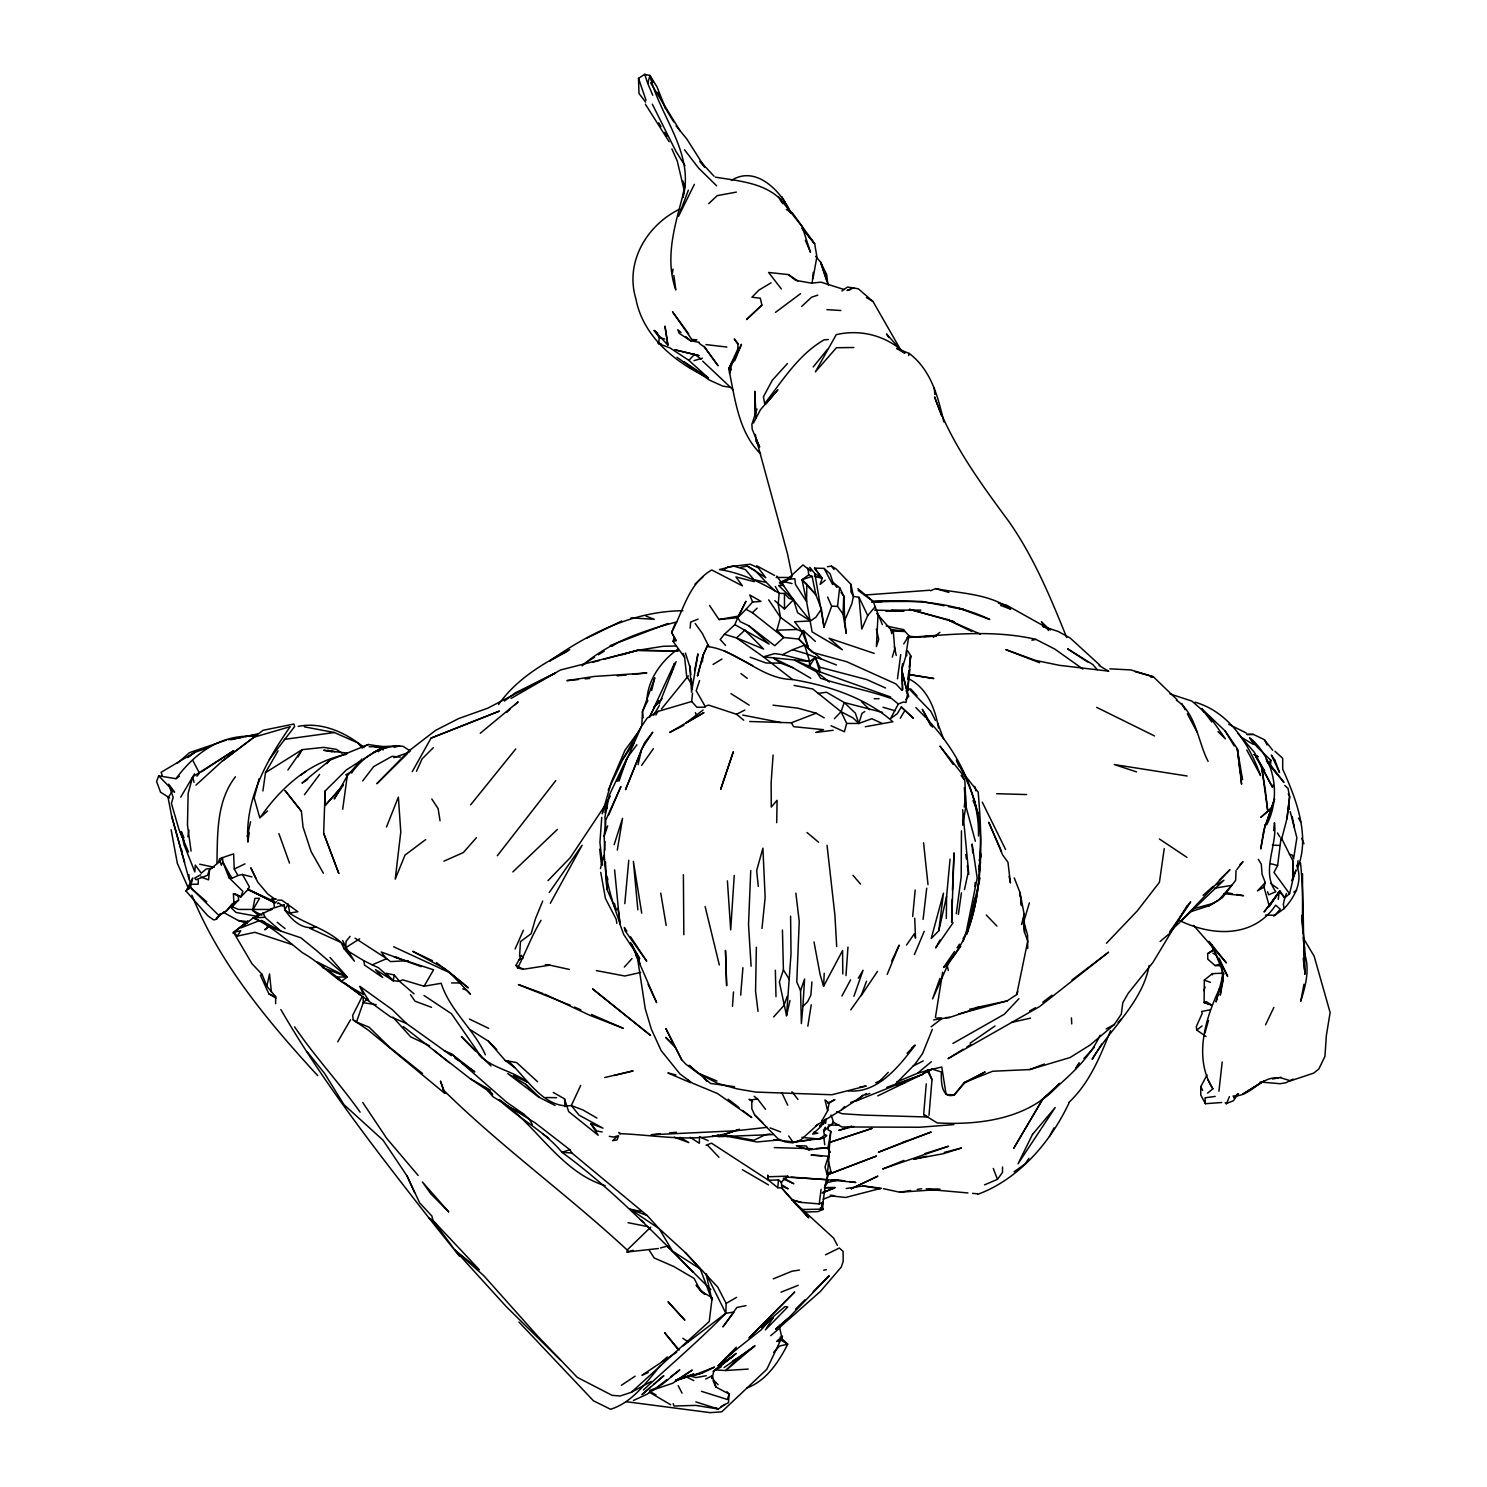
<?xml version="1.0" encoding="UTF-8"?>
<svg xmlns="http://www.w3.org/2000/svg" width="1487" height="1487" viewBox="0 0 1487 1487"><rect width="100%" height="100%" fill="white"/><g stroke="black" fill="none" stroke-linecap="round" stroke-linejoin="round"><path stroke-width="1.5" d="M342.977 785.712L325.114 805.508L325.114 791.01L346.322 769.931L359.78 761.381M827.423 566.751L831.419 566.082L836.103 568.908L850.954 584.354L850.954 591.826L853.426 596.399L851.809 603.852L844.746 620.414L846.233 633.499L843.055 614.112L843.742 595.934L839.616 587.7L832.887 582.365L830.192 573.926L824.077 568.406L814.541 568.127L822.218 578.294L820.099 584.41L825.285 580.209M1301.813 915.304L1304.471 947.052L1304.898 974.301C1302.631 937.238 1304.341 899.728 1300.512 862.962M1207.054 1074.897L1200.771 1086.681L1200.752 1094.952L1205.381 1103.707L1221.645 1102.499M275.634 1003.669L275.671 996.699L266.861 986.29L262.065 974.338L252.065 963.836L233.589 932.386L248.032 921.029L232.846 933.037M725.563 645.414L720.173 639.54L724.429 634.28L736.53 637.923L763.389 656.845L774.69 653.574L782.478 654.708L792.571 649.707L807.534 654.131L815.396 657.31L819.709 667.18L819.69 671.827L890.769 697.05M907.535 686.195L907.516 690.842L910.657 655.748L907.832 650.99M1302.5 916.587L1302.538 873.854M961.457 830.843L961.178 876.94L956.308 913.724M200.708 874.746L194.76 878.073L195.987 879.746L207.474 875.323L209.593 869.709L219.927 861.438L222.641 857.609L222.734 861.754L229.11 873.557L229.072 877.795L242.827 891.308L240.782 896.996L233.422 893.891L233.887 902.981L226.266 911.141L218.719 915.323L191.303 888.297L206.73 901.847M827.627 597.049L831.661 606.231L824.002 627.198L821.437 609.094L815.861 594.651L812.106 576.38L808.724 574.893L802.013 579.744L806.772 584.205L806.605 601.696L812.106 631.863L842.348 649.745L829.058 638.22L874.189 653.388M946.308 918.483L946.587 896.419L950.063 859.151M699.429 1138.912L699.373 1143.28L690.191 1137.313M705.693 1379.062L712.143 1375.698L712.106 1378.672L713.76 1371.126L736.102 1353.486L713.76 1371.126M756.363 947.256L755.563 991.29L758.035 1011.346M776.697 822.664L777.088 800.303L771.27 807.051L771.14 782.775L773.091 755.024M979.227 872.051L980.732 853.389M683.388 874.709L683.834 934.747M952.219 899.319L951.661 922.163L954.022 852.85L952.442 890.174M188.849 887.739L191.228 884.486L188.868 878.575L188.979 874.709M198.273 880.323L198.161 884.207L191.284 884.3L186.042 891.085L207.771 915.732L213.719 919.933L216.526 919.245L220.429 913.892L218.719 915.323M954.617 951.42L943.539 967.442C973.911 937.293 979.821 892.646 979.914 851.847C983.093 818.891 972.331 788.389 956.438 760.061L965.156 775.712L978.167 792.051C982.294 839.783 983.502 888.575 966.699 934.245L980.045 877.925M798.073 1206.682L781.716 1188.001L781.511 1182.221L778.519 1179.916L768.556 1180.269L767.738 1175.325L768.556 1180.269L777.757 1187.704L781.716 1188.001L808.705 1217.853L793.779 1201.645L833.538 1238.02L837.367 1245.325M1212.147 1005.063L1204.117 1002.535L1206.273 1001.569L1211.589 1005.175L1204.117 1002.535L1204.321 980.1L1212.425 973.632L1223.689 973.149M643.369 1390.01C670.916 1364.583 699.578 1340.233 725.842 1313.263L726.158 1303.411L717.775 1287.147L685.395 1252.593L659.15 1228.634L647.142 1215.492L571.844 1152.983L569.8 1149.655L535.246 1122.908L492.903 1096.662L487.717 1090.529L470.264 1078.707L403.312 1026.55M323.664 833.296L338.776 873.408L323.664 833.296L325.114 791.01M782.441 930.044L783.407 969.877L779.374 982.052L786.549 1015.695L791.01 953.762L790.601 916.122M927.851 1069.488L932.014 1079.618L929.003 1115.306M1236.032 870.508L1235.641 880.341L1222.444 897.59L1208.931 905.843L1189.86 911.94M750.749 870.49L748.519 924.524L751.102 966.234M671.882 148.942L677.291 161.079L683.871 189.053L682.998 197.492C694.838 152.919 659.429 116.06 649.931 75.502L644.67 74.35L638.499 78.328L638.982 93.458L645.655 102.175M842.794 973.966L842.59 950.509L823.594 986.271L824.226 973.297M607.495 877.72L606.9 889.17L615.915 909.802M812.162 282.846L813.296 272.381M828.222 1126.57L828.036 1129.804L830.805 1131.384L828.222 1160.25L830.936 1171.682L828.445 1174.377L824.857 1186.198L826.53 1183.987L829.486 1151.012L827.162 1147.852L816.382 1148.447M802.906 1006.42L804.579 978.966L800.564 990.658L801.381 1023.576L802.906 1006.42L807.645 1001.718L810.861 995.1L811.939 981.922M519.558 956.29L520.469 941.606L531.156 933.687L535.432 918.762L542.736 901.01M724.429 634.28L734.875 624.652L737.756 617.644L746.046 609.28L752.403 612.737L783.705 637.495L798.668 639.057L804.653 645.135L809.634 661.511L809.337 666.213L819.69 671.827L815.396 657.31L809.634 661.511L763.389 656.845L792.534 679.522C828.092 685.488 865.713 697.626 892.851 721.753L865.304 726.734M734.243 875.415L730.693 929.877L727.403 880.88M604.967 841.568C601.659 869.951 611.008 897.925 620.302 924.356L617.941 908.26M845.973 975.602L847.98 947.089M732.478 1006.309L733.481 991.941M601.752 817.422L599.912 842.571L602.551 865.174M679.838 209.035C646.733 225.057 624.689 262.27 635.916 298.943C642.979 336.378 675.228 362.679 708.258 377.884L688.871 360.356L669.968 347.902L658.722 343.701L659.224 337.363L654.187 330.504L657.719 333.088M765.508 1109.265L757.552 1098.93L751.734 1099.841L751.846 1108.744L754.615 1114.915L778.054 1138.819L785.173 1141.923L792.794 1142.89L800.768 1139.971L817.943 1124.395M740.675 995.1L742.924 967.684M825.843 1119.06L825.489 1123.373L825.452 1119.804L819.95 1126.012L821.159 1126.347L812.608 1134.098L817.869 1133.187L813.482 1132.276M690.154 628.127L690.656 622.105L698.091 619.131M1059.655 1083.521C1030.008 1118.819 980.286 1125.362 937.145 1122.908L923.65 1114.581L926.271 1083.819M1223.113 975.212L1222.556 981.606L1222.184 967.368M1289.564 893.78L1273.987 872.423L1277.63 865.471L1281.106 837.404L1292.872 860.88L1293.132 878.854L1289.564 893.78L1284.712 897.795L1283.337 904.486L1284.155 908.557L1273.708 916.122M624.8 903.594L628.778 860.248M912.683 916.512L915.174 890.044M962.777 822.776L963.632 813.779M964.282 807.032L965.379 795.768L965.602 807.887L962.702 825.136M974.877 886.456L975.249 882.572M1267.556 891.735L1268.615 894.821L1275.846 891.717C1260.679 871.401 1277.668 845.267 1274.471 822.646L1273.616 830.601M604.856 850.118L604.131 836.326L605.748 820.192L620.897 786.53L608.778 814.783M777.757 1187.704L778.519 1179.916M979.152 869.56L980.509 855.713M1270.4 765.638L1270.92 760.359L1257.37 747.273L1252.965 741.121M209.593 869.709L208.552 879.839L200.764 876.958M825.341 1185.158L822.088 1209.135L801.363 1209.544M909.468 667.589L910.657 655.748L909.356 666.511M761.976 928.483L765.154 897.497L762.905 848.166L756.66 870.527L758.277 886.401M886.215 625.971L903.427 629.596L908.817 635.674L905.676 656.752L901.717 669.949L906.382 688.816M907.367 693.295L909.877 669.336M342.698 809.244L347.252 775.898L361.936 759.039M216.935 863.129C217.641 833.631 216.284 801.512 235.429 776.753M702.366 661.882L703.109 655.228L707.793 644.875L708.946 646.715C739.243 651.306 761.325 679.15 792.534 679.522M843.055 614.112L837.534 606.343L839.616 587.7M1218.912 1091.235L1222.202 1062.015M876.382 629.15L878.705 639.206L876.419 646.566L878.036 614.484M923.092 919.412L926.717 888.167M745.991 1305.623L736.846 1307.501L722.942 1326.869L734.058 1312.036L725.842 1313.263L706.065 1273.708L711.883 1299.88L709.243 1321.515L631.306 1392.315L620.265 1395.977L612.179 1395.364L577.291 1377.371L537.718 1336.162L483.721 1275.623L455.041 1250.251L506.082 1306.422L560.636 1360.233M907.813 679.41L908.854 670.804M804.355 1212.054L817.962 1211.608L823.11 1209.433L820.285 1207.927L822.088 1209.135L822.962 1202.109L819.244 1203.894L800.248 1202.332L791.623 1199.953M1278.262 899.449L1279.266 891.326L1284.712 897.795L1286.459 893.501M938.799 930.769L943.483 893.111L931.215 938.539L938.799 930.769L946.587 896.419M1286.868 818.891L1289.638 796.772L1288.002 788.352L1284.712 785.452M942.646 972.201L935.397 1017.591M1297.5 865.118L1298.077 860.731M1223.206 973.149L1220.251 995.156L1223.225 979.914M897.46 678.834L900.732 654.577M974.914 898.129L972.052 911.438M979.171 866.456L980.695 855.155M902.014 667.812L902.59 663.555M262.902 790.972L265.485 772.664L278.069 750.842M958.39 914.449L961.438 892.851M1164.228 848.649L1159.432 882.274L1137.258 910.918L1106.458 943.241M249.165 833.185L247.846 842.107C245.095 798.798 266.359 760.898 290.169 726.678L253.98 737.18L221.972 761.363L195.987 785.099M187.864 836.846L188.923 830.099M672.328 273.589L673.016 269.128M807.831 1026.197L811.233 1004.822M270.82 908.91L284.184 904.784L284.723 909.784C302.251 923.297 324.668 927.479 341.192 942.535L344.055 948.725L363.925 960.751L364.464 965.007L382.698 977.535L375.449 969.598L393.256 980.714L394.204 974.914L386.1 973.26L393.256 980.714L399.52 981.327L402.642 979.84L424.092 986.234L441.174 983.297C449.966 1010.584 473.665 1028.911 485.394 1054.841M617.309 850.099L622.551 818.37L614.15 844.69M1297.463 868.482C1310.567 836.122 1296.274 799.337 1282.705 769.188L1282.686 758.296L1274.935 751.288M830.805 1131.384L828.036 1147.555L809.002 1149.86L796.326 1145.752L806.251 1145.957L809.002 1149.86M824.002 627.198L814.839 573.573L809.802 567.29L810.824 571.231L802.98 564.893L785.582 581.008M1222.816 975.658L1216.05 1001.941L1219.656 988.335C1205.251 1018.855 1193.373 1057.703 1212.853 1088.837L1207.556 1093.149M812.961 278.775L816.902 256.675L814.672 243.756L792.404 212.845L786.381 209.537M1303.969 984.282L1300.753 1001.253C1305.772 985.063 1310.586 967.517 1303.523 951.085M822.125 1120.603L827.646 1110.696L829.114 1103.187L834.858 1099.599L827.59 1103.15M819.244 1203.894L821.084 1189.34M694.596 670.544L697.961 653.871L691.567 692.124L689.856 666.882L685.433 653.09M1284.155 908.557C1294.805 897.107 1303.207 881.122 1296.664 865.453M975.584 1007.703L1007.071 1000.955L1016.718 994.543L1027.759 941.067L1024.524 932.293L1022.982 918.966M1149.154 965.453C1142.425 1002.461 1110.566 1028.13 1092.127 1059.339L1101.811 1043.948M250.541 821.772L247.344 836.549L248.849 832.162M266.861 986.29L269.537 973.873L271.377 991.848M964.468 889.616L968.241 872.2L967.312 865.564M786.549 1015.695L789.987 1000.547M638.053 764.634L641.622 749.039L652.756 732.18L644.373 743.017L625.525 789.671L641.38 750.154M191.73 882.311L192.752 877.999L186.042 891.085M651.659 690.507L654.8 677.719L642.477 711.492L641.845 725.321M1021.588 924.505L1024.153 914.17L1019.915 892.33L1014.264 877.925M600.451 868.65L603.852 855.415L604.465 859.765M259.147 778.705L254.147 797.924L259.835 817.98C280.746 787.608 309.538 761.697 346.62 754.318M705.266 707.199L696.883 707.236L691.697 701.492L692.514 693.258M683.778 191.99C675.451 223.775 664.261 257.288 675.804 289.909L673.853 275.374M698.574 673.407L697.515 675.786L703.072 655.209L707.793 644.875M1281.441 839.895L1287.11 818.092L1289.638 796.772L1288.262 793.649M697.515 675.786L703.109 655.228M652.737 95.242L647.756 83.439L649.931 75.502L657.05 86.934L665.525 108.402L673.76 121.99M201.34 771.883L233.756 750.675L192.678 776.865L188.143 793.296L187.474 825.006L191.079 851.066M794.077 685.414L812.72 688.964L841.084 711.715L846.698 723.425L844.393 731.734L831.084 725.768M1204.005 990.732L1205.083 986.848M709.541 605.469L719.002 619.54L737.756 617.644L745.898 601.417L737.756 617.644L740.284 621.696L748.89 625.785L774.764 645.73L783.705 637.495L776.902 630.209L780.489 617.365L778.221 604.298L779.169 593.313L775.303 586.491M1204.898 1033.13L1208.485 1020.472M1284.712 897.795L1279.935 890.973L1264.062 911.959L1269.136 905.676L1263.987 887.07L1265.27 882.59L1262.11 874.43L1261.292 864.133L1258.337 859.337M892.312 657.142L894.709 648.815L893.427 632.626L876.717 613.387M604.912 812.72L607.439 804.225M1023.651 922.07L1029.376 902.869M1266.831 824.579C1281.125 796.419 1274.898 760.08 1251.366 739.039M846.698 723.425L858.835 723.481L861.977 713.37L864.746 711.548M692.254 689.15L691.994 685.061L686.641 675.99L684.615 657.421L673.035 641.287L674.299 637.347L671.604 632.403L675.247 623.536M963.204 941.085L966.401 931.141L977.182 878.148L972.108 844.003L972.702 852.943M699.596 680.544L696.195 690.749L705.154 706.381L708.481 705.061L736.548 714.28L743.704 720.173M908.557 355.56L909.263 353.478L896.642 348.404L904.598 353.181M756.995 408.944L751.883 424.334L752.199 429.223L759.504 447.178M604.131 836.326L607.663 825.898M670.897 674.113L674.596 663.165L649.577 717.292M834.393 718.667L841.084 711.715L844.244 702.533L826.475 692.236L817.906 693.462M618.982 781.177L627.068 757.961L636.901 744.745M422.512 1073.521L389.836 1047.461L369.092 1027.201L356.471 1022.015L363.237 1002.703L363.144 996.402M853.928 996.271L863.073 970.249L858.315 978.242M618.555 1135.826L617.105 1139.916L612.607 1140.715L617.607 1135.938L613.443 1137.072L609.28 1136.328M787.199 996.383L783.928 1005.509L773.649 1016.922M939.97 978.316L932.591 998.892L950.416 959.003M218.403 862.237L219.723 858.575L233.608 853.873L234.258 869.021L237.939 875.508L242.455 874.449L251.898 876.94M801.902 1137.369L819.56 1139.079L824.411 1135.362L823.705 1131.254L825.173 1127.258M1261.441 767.459L1264.582 770.638L1255.548 756.121L1272.426 787.143L1273.337 784.634M866.549 981.197L861.568 994.636L850.768 1009.859M386.49 826.995L398.367 797.106L400.784 831.939L395.245 879.133L405.003 855.099L425.691 839.597M972.052 910.899L975.323 902.2M179.425 776.251L175.968 778.686L158.7 775.861L156.6 781.456L160.54 792.181L169.667 797.943M688.388 190.132L678.481 216.414L694.373 184.369M1016.718 994.543L1017.814 991.643M676.139 661.641L659.224 703.983M932.349 1029.339L922.535 1053.614L915.007 1064.153L895.806 1083.688M1291.701 880.639L1296.069 869.914L1293.132 878.854L1292.872 860.88M887.2 974.394L899.207 945.1L891.735 961.03M731.232 369.185L729.522 373.33L731.678 364.668L741.493 344.296L734.652 360.895M914.431 954.561L924.226 931.327M1110.529 1030.64C1100.12 1056.718 1089.543 1083.001 1068.781 1102.536M1068.911 1103.205C1050.51 1142.146 1018.874 1179.154 977.721 1194.358M1229.396 1096.681L1226.366 1104.023L1225.214 1102.685M607.755 801.121L602.161 813.891L611.399 781.939L625.005 750.229L639.075 730.916M858.166 590.413L873.538 601.677L875.007 606.9L867.72 615.544L861.809 629.057L859.003 597.291L853.426 596.399L850.954 584.354M617.142 781.326L641.287 726.715L647.161 718.072L658.221 711.362L691.697 701.492M515.097 949.022L523.424 930.23M416.49 771.233L422.066 758.909L433.312 747.682M815.341 641.362L803.296 630.488L798.668 639.057L812.311 652.328L846.698 661.715L895.992 683.964L901.884 690.377M580.673 1085.473L571.324 1105.547C543.796 1109.172 526.156 1077.053 508.145 1060.993M819.95 1126.012L823.352 1124.265L825.452 1119.804M776.604 1341.441L782.422 1336.33L766.79 1369.341L721.715 1411.832L710.135 1412.65L626.213 1401.702M608.202 790.08L623.127 758.76L641.287 726.715M626.547 758.946L609.317 795.08L604.912 816.995L606.027 830.397M1059.58 1083.41L1040.361 1101.216C1062.35 1081.718 1087.592 1062.517 1100.12 1035.194M1265.567 1024.822L1273.857 1007.442M647.886 700.34L642.477 711.492L643.202 717.849M231.656 907.442L238.589 900.118L238.31 895.713M541.026 920.341C531.733 935.639 525.84 952.163 517.662 967.925L523.35 969.282L549.855 965.156L569.298 969.431M901.308 706.994L913.185 718.091L901.308 706.994L897.274 713.667L890.527 718.611L898.315 703.983L903.538 701.994L906.011 702.477L907.628 693.537L901.717 669.949M362.14 996.625L352.661 1015.361L353.218 1019.933L368.497 1030.268L444.762 1093.391L440.524 1081.291L444.762 1093.391M424.092 986.234L433.572 969.803L394.204 956.996L398.665 957.721M518.926 959.933L521.324 955.305L523.294 957.963L518.926 959.933L515.952 965.398L517.662 967.925M753.444 423.089L760.415 409.761L777.924 389.668L766.047 403.851M1049.45 1136.458L1054.004 1127.908M904.709 353.014C886.345 335.672 860.806 328.943 836.252 334.649L815.378 371.862L836.456 347.716L853.873 347.512M841.921 995.993L850.601 979.859M649.652 716.437L658.258 700.637M661.548 708.89L688.332 675.86M824.857 1186.198L828.352 1179.823L855.824 1182.444L849.244 1181.533M298.069 756.883L302.103 749.652L323.776 747.366L336.359 749.355L341.973 753.147M939.988 940.081L935.62 947.962L953.055 922.739M412.234 771.679L431.044 738.11L499.223 711.176L431.044 738.11M347.252 775.898L334.222 799.002L341.099 788.407M550.32 903.297L582.105 845.304L549.261 892.516M337.698 1041.848L350.56 1019.747M1078.93 1063.019L1075.51 1068.893L1079.19 1063.224M180.708 797.181L194.555 773.742M655.841 715.024L658.072 711.251M653.611 715.191L659.317 705.619M610.376 795.991L606.938 801.772L607.012 808.668M900.248 718.202L904.505 711.158M903.761 643.927L908.817 635.674M926.197 1070.528L932.33 1069.172L941.383 1071.978C941.011 1080.305 941.122 1099.339 954.264 1094.934L964.134 1082.592L992.74 1071.235L1029.785 1069.562L1070.064 1057.536L1090.157 1045.008L1114.302 1024.524L1121.328 1014.134L1122.815 1002.684L1128.168 993.353L1152.964 962.386L1187.332 905.304M237.4 936.067L240.764 930.713L233.589 932.386L237.4 936.067L254.872 932.312L292.344 944.635M769.653 1320.103L773.054 1317.817L765.396 1329.898L787.794 1306.924L784.932 1306.627L764.225 1324.489M1028.855 1158.317L1025.379 1163.689L1014.078 1171.812M957.07 947.851L959.468 944.189M963.056 938.669L967.851 931.327M172.473 791.047L168.087 797.645L171.637 816.028L188.868 878.575M1279.266 891.326L1268.931 906.773L1279.935 890.973L1269.136 905.676M861.159 995.695L877.479 971.383M1237.76 1094.395L1233.522 1100.677L1226.849 1103.373M821.437 609.094L815.935 617.179L810.452 620.971L794.634 621.733L802.088 631.603L808.203 647.161L803.296 630.488M623.127 758.76L633.945 743.091M604.465 806.251L570.227 857.702L548.034 880.62M906.531 945.026L914.412 933.687L915.546 938.148L914.709 918.148M1169.563 932.089L1190.641 901.773L1169.711 933.427L1160.12 941.494M287.883 769.987L302.103 749.652L265.485 772.664M641.548 765.452L653.369 748.686M945.992 966.94L960.751 946.308M984.524 1184.86L997.461 1179.358L1002.517 1172.407L1002.517 1166.96M269.333 759.411L294.649 726.53L293.924 724.02L263.106 730.284L221.972 761.363M304.463 794.69L319.631 774.411M175.968 778.686C195.169 752.738 221.563 733.649 255.522 736.437M911.55 1048.298L915.044 1045.268C899.189 1066.253 877.516 1093.893 848.315 1090.826M362.698 780.898L373.665 766.586L392.029 756.325L400.282 757.087M497.327 855.731L555.785 780.601M1236.924 869.43L1243.02 861.586L1239.991 864.542M778.352 1341.553L782.422 1336.33M196.953 776.214L199.425 773.128L193.031 760.861M350.114 936.345L346.081 941.345L345.746 946.94L354.408 961.197L344.055 948.725L359.668 938.817M470.654 804.802L515.766 748.928M226.266 911.141L232.176 903.854L238.589 900.118M813.203 366.992L827.478 349.352M498.535 704.578C516.119 679.41 542.978 663.406 569.781 649.652M660.711 1365.345C646.343 1382.092 632.681 1402.39 610.562 1409.267L593.443 1400.791L518.944 1322.017M1270.92 760.359L1268.225 763.519L1283.95 782.404L1266.069 759.169M1207.816 1079.581L1212.853 1088.837M828.352 1179.823L825.564 1183.02L838.278 1179.99L844.858 1180.92M476.453 837.664L463.368 852.516L443.944 861.159M905.787 699.559L908.78 696.176L906.085 690.767M325.114 805.508L343.385 784.876M378.423 751.66L382.865 746.716L368.33 744.522L329.835 760.247L302.01 783.129L307.679 779.318M771.028 1318.895L761.065 1329.917L725.266 1358.282L736.548 1348.839L718.184 1365.921L736.307 1347.203M746.046 609.28L752.589 602.031L761.047 601.417L749.764 594.986L752.589 602.031M351.638 773.054C362.977 756.177 382.233 744.652 402.921 746.27L410.542 751.065M787.497 363.497L772.348 380.189L763.426 396.769L764.634 403.628C782.441 380.821 798.389 354.594 824.095 339.854L828.315 339.519M624.336 967.052L631.994 958.595M815.88 1125.696L841.568 1109.841L844.56 1106.532M326.731 763.649L329.835 760.247M773.649 1352.445L779.578 1346.032L787.72 1344.174L780.155 1337.055M824.226 1129.488L825.601 1128.001M761.883 305.095L746.623 319.482L761.883 305.095L760.303 298.199L751.957 297.233L758.909 290.095L771.047 282.846M1083.893 1058.502L1094.358 1047.313M1265.27 882.59L1257.482 890.88L1263.987 887.07M1018.93 998.706L1004.264 1014.283L952.907 1043.465M688.871 360.356L694.541 354.371M1181.552 920.527L1229.972 869.579L1219.321 880.192M774.839 600.692L784.485 609.075L793.482 599.707L776.827 576.12M1118.075 1022.368L1121.198 1019.134M788.203 1318.318L775.712 1329.118L788.203 1318.318L829.207 1275.827L813.166 1291.72M921.68 1075.213L925.583 1071.179M730.637 1353.133L718.184 1365.921L730.879 1353.207M878.018 1082.833L888.297 1072.313M907.051 1053.316L915.044 1045.268M657.254 703.797L654.131 706.901L662.105 698.686M795.526 1309.211L805.136 1299.675M407.159 753.965L376.806 783.742L408.758 751.009L435.598 730.359L458.795 718.5L487.606 708.258L555.58 672.886L515.245 692.886L504.428 701.046M748.184 1369.081L725.693 1370.512L754.801 1345.939L738.927 1357.538L725.693 1370.512L715.359 1369.936L721.251 1366.832M752.403 612.737L757.125 608.164M442.624 1089.265C500.766 1146.589 567.328 1194.489 627.179 1250.009L650.711 1227.165M1237.537 1094.079L1233.671 1097.815L1238.522 1093.856M512.866 871.902L557.439 829.374M1170.771 930.843L1223.931 880.192L1216.738 884.765M779.318 1327.724L820.527 1291.292L841.177 1267.166L843.185 1261.478L843.092 1251.403L839.319 1248.002L825.582 1254.786M708.76 203.607L717.236 195.633L736.381 192.102M367.549 998.632L363.237 1002.703L376.137 1004.692M801.623 306.508L811.586 297.214L817.813 295.132M780.768 1182.63L787.757 1176.143L768.667 1176.756M506.695 712.459L509.967 709.429M514.874 704.894L518.145 701.864L480.264 733.277M261.377 816.567L267.567 810.917M785.489 1178.224L787.757 1176.143M695.005 584.112L702.961 576.975M1203.057 895.416L1213.243 886.271M662.143 1361.534L667.291 1356.962M823.705 1131.254L833.668 1122.443L831.01 1115.008M177.102 763.482L189.5 752.645L226.173 740.117M269.11 925.992L264.723 929.784L269.537 926.271M862.702 1095.176L855.973 1101.012L920.565 1075.175L932.33 1069.172L941.773 1067.034L946.104 1094.451L954.264 1094.934L964.431 1083.131L985.156 1071.96L964.134 1082.592M284.184 904.784L282.772 906.029L278.441 902.851L277.418 903.65M650.377 1387.334L641.975 1394.602L663.834 1375.679L653.741 1384.416M770.731 1335.661L779.746 1328.077L781.53 1336.385M896.754 1081.96L917.516 1073.279L931.401 1061.699M761.363 1327.556L773.054 1317.817M703.109 710.024L685.767 723.072M253.236 917.832C271.21 926.104 287.065 940.379 302.549 952.795C316.731 960.602 327.902 972.182 341.155 981.42L347.233 977.033L315.895 950.026L300.857 937.795L280.894 931.104L264.983 917.312L253.236 917.832L240.764 927.925L259.37 920.639L253.236 917.832L271.842 909.263M1205.994 1036.495L1196.775 1030.082L1202.035 1025.956M713.128 1371.367L732.942 1356.386L721.381 1363.709M666.957 1379.676L655.971 1388.114L649.856 1390.419M670.618 1376.869L679.782 1369.862L662.607 1384.044L647.031 1394.211L633.462 1400.494M931.085 1026.829L942.089 1018.428M682.533 1346.293L725.842 1313.263M225.057 911.382L216.358 917.999L216.526 919.245M1042.777 1002.201L1051.922 995.249M1072.034 979.97L1108.577 952.2L1039.469 1006.662L948.037 1058.67L963.186 1049.227M775.489 312.363L800.545 293.664M1278.151 1077.926C1260.27 1076.216 1250.957 1096.83 1232.983 1096.049M300.857 775.173L305.913 771.418M724.727 569.242L727.831 566.956L750.154 564.205L758.258 567.811L765.768 577.699L747.292 566.082L740.675 567.346M933.278 637.291L939.896 632.384M187.604 757.515L194.741 752.366L207.474 747.924M582.142 665.86C608.685 642.31 643.202 630.841 676.808 621.882M188.068 757.162L194.741 752.366L161.116 772.273L162.343 775.824M678.109 648.983C661.195 660.823 647.124 680.451 646.919 701.585M724.095 1367.538L754.801 1345.939M841.865 290.95L847.46 287.065L858.334 288.794L873.018 301.508L899.505 347.791M1221.905 965.769L1215.083 965.583L1207.797 959.171L1207.648 953.632L1214.266 949.041M970.063 1043.223L994.989 1025.993M695.842 1401.888L718.277 1409.025L725.098 1404.434M676.697 1352.092L641.956 1375.271L648.146 1372.575M621.38 1385.289L635.098 1376.181M841.568 1109.841L866.27 1093.577M1293.802 892.126L1296.72 890.211M187.659 889.375L191.303 887.014M785.898 581.231L789.709 578.759M363.627 758.946L382.865 746.716L383.107 750.006M583.201 664.392L594.614 657.198M598.425 654.782L604.131 651.176M611.733 646.38L617.458 642.774M1262.537 1081.718L1242.853 1094.097L1263.653 1081.068M966.978 1046.867L970.769 1044.506M682.905 610.729C633.611 611.138 589.298 633.053 549.67 660.99L567.681 651.12M713.054 664.466L721.976 659.001M1208.931 905.843L1218.373 900.453L1231.664 885.36L1214.247 888.259M511.156 698.388L560.339 670.042L637.384 650.377L662.979 646.306L676.306 645.99M686.027 723.035L703.964 712.608L669.633 732.478L683.816 725.284M726.158 1303.411L736.585 1297.352M631.306 1392.315L651.362 1381.404M345.709 774.913L351.657 771.567M1029.506 1011.03L1035.472 1007.758M262.065 974.338L260.392 975.249L268.868 993.855L275.987 998.13M1106.124 1028.948L1114.302 1024.524M1207.648 953.632L1212.63 950.974M821.883 1155.808L811.01 1155.064L828.408 1156.254L824.988 1166.96L826.921 1173.801L830.936 1171.682M733.035 1360.642L738.927 1357.538M721.102 1406.535L728.481 1402.65L729.113 1394.081L726.976 1391.72M746.567 1388.114C766.288 1380.865 778.63 1362.129 787.72 1344.174L780.601 1339.899M736.548 714.28L744.801 710.061M1293.17 1079.079L1285.902 1082.759L1280.028 1083.707L1260.084 1081.997M913.148 1066.012L923.241 1060.919M903.836 1160.455L882.702 1168.968L948.502 1146.254L924.988 1153.54M621.789 620.99L586.603 638.239M877.739 1095.882L920.565 1075.175L886.735 1087.35M702.273 1373.04L714.522 1367.111L692.886 1375.568L702.273 1373.04L675.6 1380.14L693.946 1374.007L675.321 1381.051L692.217 1370.103L672.719 1383.226L649.819 1391.033M234.258 869.021L245.002 863.854M219.927 861.438L221.377 865.267L222.734 861.754L229.072 877.795L232.102 878.278L237.939 875.508M706.083 1145.269L711.529 1143.168L768.556 1180.269M781.902 583.387L785.006 581.937L792.051 583.555M274.296 906.866L273.924 903.037L276.712 901.754M731.418 180.466C756.047 164.537 781.734 191.842 791.065 213.217M875.75 1082.74L883.166 1079.506M363.925 960.751L372.215 964.859L386.639 958.65L390.542 961.606L408.107 960.658M361.471 747.422L368.33 744.522M822.181 1193.057L833.928 1188.15L822.664 1192.462M773.277 1278.857L792.069 1271.181L799.467 1270.065M902.702 1142.518L878.371 1152.258L931.178 1132.016L902.702 1142.518L907.888 1140.566M853.835 287.772L847.051 290.485L850.564 289.445M930.342 590.767L935.751 588.61L948.892 592.421M780.991 1292.184L798.222 1285.307M610.098 645.693L667.942 623.462M749.708 721.492L791.344 722.794L816.177 713.202L824.188 717.849M828.445 1174.377L876.271 1156.142L828.445 1174.377L826.921 1173.801M792.571 649.707L804.653 645.135L821.716 659.206L836.438 664.986M1029.785 1069.562L1044.432 1064.023M823.166 1199.173L831.605 1195.957L845.62 1197.463L881.345 1188.243L863.055 1185.938L846.177 1188.522M841.084 711.715L852.999 717.924L858.835 723.481L871.81 718.723L882.014 723.351M850.731 1102.48L859.449 1099.302M896.512 1085.733L905.23 1082.555M373.776 752.143L387.456 747.162M865.601 1094.971L869.821 1093.447M738.035 1129.674C701.028 1144.432 659.299 1135.25 620.562 1133.67L619.28 1133.782M393.925 757.645L409.129 752.292M739.467 1129.246L718.351 1136.681L773.203 1134.562M230.82 739.764L257.437 733.946M569.8 1149.655L561.993 1152.332C544.261 1130.789 519.13 1119.005 499.372 1099.952M933.632 1019.915L949.784 1017.387L980.937 1006.885L969.636 1009.227M780.879 584.149L779.337 582.7L785.842 579.614L794.857 578.703L795.471 584.428L806.605 601.696L802.013 579.744L812.106 576.38M851.754 1126.068L838.817 1130.362L853.78 1126.44M958.557 1014.041L1007.071 1000.955M694.001 360.635L702.422 358.218M622.086 654.745L637.384 650.377L677.366 650.953M627.179 1250.009L628.722 1251.831L626.994 1252.017L633.109 1250.288M917.516 1073.279L932.33 1069.172M1194.6 908.427L1213.522 903.278M1150.975 677.384L1153.336 676.752L1177.053 699.671M660.432 1247.965L668.685 1245.753M592.662 662.273L599.373 660.488M603.852 659.299L637.384 650.377L678.425 650.99M944.264 1152.425L961.457 1148.02L943.167 1153.745L913.743 1159.154L926.829 1156.273M1215.083 965.583L1219.117 964.561M394.167 747.273L398.609 746.177M614.15 1075.491L633.109 1070.882L604.8 1077.517M640.655 972.424L624.819 976.011L596.399 970.602M1011.55 1022.424L1030.528 1018.13M718.444 1135.101L712.217 1136.458L723.649 1135.38M673.035 641.287L676.102 640.637L671.604 632.403C683.648 610.265 688.239 583.74 711.734 569.949L742.478 585.878L735.953 576.937L754.225 581.659M823.705 1270.195L826.344 1269.638M1272.482 1079.004L1281.051 1077.276M1031.922 640.209L1035.993 639.41L1054.859 649.113L1082.908 669.057M1210.418 1009.766L1201.645 1011.476L1202.202 1013.409L1196.329 1026.569L1196.775 1030.082M706.213 1375.735L696.028 1377.575L688.593 1375.624M228.329 739.727L241.229 737.403M245.522 736.623L256.266 734.69M719.002 619.54L738.5 616.101M769.857 1133.986L765.285 1134.748L753.928 1140.25L725.433 1135.269M859.69 1087.071L866.233 1086.012L831.939 1094.748L755.935 1092.09L736.901 1088.837L717.701 1083.391L697.793 1072.963L685.879 1064.209L681.604 1059.618L665.99 1028.837L681.604 1059.618M883.39 1188.671L899.728 1192.221L910.676 1190.492M917.237 1189.433L921.605 1188.745M626.994 1252.017L658.369 1248.522M284.296 739.411L334.352 732.515L357.735 742.849L363.218 747.087M1215.195 1096.402L1205.046 1097.815L1205.381 1103.707M773.853 1139.693L794.244 1141.997L810.229 1139.897M814.802 1139.284L823.947 1138.094L826.791 1135.548L824.709 1134.562M833.11 730.284L815.712 732.478L823.501 729.671L793.649 726.66L791.344 722.794M212.325 868.222L206.173 869.003L201.265 873.185L195.299 865.099L194.834 871.921L184.035 844.69L181.302 831.493L183.96 837.832M298.236 726.399C321.88 721.53 346.304 732.719 364.073 747.701M780.601 582.439L785.006 581.937M767.218 1127.332L736.307 1130.752L651.139 1134.767L660.321 1133.856M669.503 1132.945L676.381 1132.258M578.35 679.54L566.937 680.637L594.168 676.455L646.845 672.979L633.146 674.28M585.209 678.89L589.763 678.444M617.161 675.823L626.306 674.949M899.728 1192.221L938 1189.563M777.292 1140.064L756.976 1141.979L721.362 1135.213L727.942 1136.607M794.244 1141.997L823.947 1138.094L824.746 1144.804M907.776 637.477C950.397 634.559 993.855 629.559 1035.993 639.41M953.799 1124.618L919.821 1127.239L841.884 1126.96L832.85 1121.997M864.43 595.06L929.84 590.227M776.177 577.439L791.604 577.514M233.422 893.891L235.875 893.743M812.069 1148.689L774.281 1147.592M936.81 1018.075L941.141 1017.851M945.472 1017.61L949.784 1017.387M907.014 637.551L936.085 636.083M923.947 636.659L936.271 636.064M271.991 909.468L238.571 909.431L231.991 906.735M871.438 602.105L882.2 601.659M831.382 1180.306L838.278 1179.99L834.319 1179.934M374.91 746.883L399.538 745.879M776.902 630.209L796.958 629.484L802.088 631.603M376.453 746.92L382.865 746.716L369.092 746.716M783.742 585.432L778.63 585.562L793.482 599.707L810.452 620.971L797.608 612.7L793.482 599.707L789.114 598.425L784.467 593.48L779.169 593.313C760.749 582.272 740.916 572.867 719.541 569.558L733.407 566.008L745.377 569.577L753.946 579.67L766.363 582.439L774.82 590.767M810.768 678.239L792.701 667.644L780.545 663.128L766.084 663.016L750.154 657.235M1246.738 734.541L1253.411 734.411L1264.359 739.69L1272.723 750.266M872.683 601.659C912.46 599.41 953.26 601.938 989.729 619.466L959.357 608.35L964.078 609.67L948.539 606.622M874.226 698.741L879.114 698.667M824.337 1187.778L835.174 1187.593L824.765 1187.611M885.899 611.176L904.133 610.897L874.653 610.079M273.924 903.037L271.842 899.115L276.266 899.04M888.65 601.38L874.319 601.491L921.921 601.417L944.115 605.767M891.475 610.098L920.825 610.135M1265.604 915.137L1274.935 915.211L1280.27 909.17L1275.623 905.193C1253.244 938.52 1211.422 936.197 1179.247 920.36M1246.924 734.336L1253.411 734.411M451.49 982.926L462.68 983.019M277.437 900.137L281.842 900.193L297.883 911.735L289.723 913.018L288.181 904.022L284.723 909.784C291.935 920.341 302.53 930.583 316.471 926.866L309.965 928.371L341.192 942.535L345.746 946.94L342.642 940.49M785.192 1177.035L826.233 1179.637L791.307 1177.109M831.661 606.231L837.534 606.343M545.915 1097.518L556.584 1097.703M926.197 1188.838L939.97 1189.154M996.718 793.705L1026.625 794.56M828.315 1124.953L839.393 1125.269M893.334 631.083L904.505 631.455L903.427 629.596M688.723 333.924L672.552 311.787L691.864 339.556L696.92 339.798M1272.352 845.099L1279.452 845.452M1109.841 668.834L1130.938 669.949L1153.336 676.752L1135.232 671.696M630.99 617.886L654.261 619.298L645.99 616.101M826.902 309.649L840.861 310.504M571.844 1152.983L561.993 1152.332C616.752 1192.314 662.682 1242.203 710.805 1289.601M908.631 636.157L917.405 637.087M928.892 1189.47L967.944 1192.946M972.535 1193.355L977.145 1193.764M1223.913 893.668L1243.541 895.676L1236.719 894.468M545.32 964.691L549.855 965.156M797.813 280.894L788.352 274.593L768.612 272.456L781.363 288.961M705.953 344.594L726.883 347.047M1108.187 671.083L1059.339 665.321L1035.454 660.377L1005.825 649.652L1039.599 662.719M223.292 912.33L238.329 920.546L247.437 921.624M772.998 705.173L797.943 708.184L816.177 713.202M830.229 1195.176L834.542 1195.715M734.559 1086.7L710.563 1083.447L689.076 1065.361M347.159 753.11L323.664 750.247L332.214 751.827M729.634 387.159L722.886 386.155L709.225 380.003L677.031 357.326M718.277 1409.025L695.674 1405.382L674.02 1406.033L673.146 1403.616M891.772 633.722L890.88 629.391L904.505 631.455M909.412 674.67L933.855 678.537L909.245 674.503M1187.109 776.01L1114.376 764.56L1136.514 771.883M863.055 1185.938L880.248 1188.745M602.179 1131.923L596.789 1131.012L590.655 1123.484L602.978 1128.168L579.112 1115.176L571.324 1105.547L582.941 1109.971L596.919 1118.075M715.321 177.139C738.072 180.949 764.69 182.566 781.53 200.336M699.373 342.345L690.674 340.82L679.169 333.292L677.793 329.724L681.009 332.493M1227.63 892.869L1232.184 893.668M751.734 1099.841L748.965 1099.358L752.534 1101.588M470.227 1029.71L488.517 1041.253L505.208 1060.491L516.677 1062.592L537.55 1081.7M821.716 659.206L815.396 657.31L809.337 666.213L794.913 660.377L816.549 671.827L820.601 678.239C843.872 686.083 868.817 690.34 891.847 698.741L898.315 703.983M258.143 916.568L235.987 912.442L230.113 906.735M304.333 726.827L334.352 732.515M691.864 339.556L695.712 340.3L690.674 340.82L685.842 336.657M780.879 722.533L742.738 715.061M334.91 751.771L327.549 750.34L331.731 751.437M693.128 1272.184L672.514 1251.162L659.15 1228.634L630.098 1209.228L641.473 1211.459M628.053 1222.686L648.444 1226.719M199.686 864.226L214.332 867.274M858.835 723.481L855.36 713.165L844.244 702.533L882.572 712.422M699.002 355.56L674.801 349.78L698.555 355.505M998.428 603.22L1006.532 605.153L1050.584 629.782L1042.48 626.269L1058.093 631.436L1070.082 637.96L1099.841 665.135M782.478 654.708L809.634 661.511M675.916 1074.952L667.886 1072.945L690.581 1082.703L688.258 1080.101M814.374 576.287L822.218 578.294L814.541 568.127M1270.586 863.687L1277.63 865.471M792.106 1199.86L800.991 1202.184M819.709 667.18L866.847 679.596L885.601 688.016M661.139 343.794L657.867 342.846L658.722 343.701M716.957 1081.012L697.793 1072.963L689.336 1065.491M882.999 707.236L895.007 710.767M659.224 337.363L664.726 338.999M935.751 588.61C961.03 593.722 988.613 593.387 1010.695 609.187L1000.528 605.376M462.792 988.855L466.416 989.97L470.487 994.19L449.948 972.814L436.453 962.609M1289.415 854.207L1292.482 855.174L1293.578 858.947L1296.868 837.72L1293.653 825.211M708.184 1140.696L699.466 1136.737M701.399 1391.312L727.385 1399.49L729.113 1394.081L715.935 1387.018L713.054 1380.754M843.947 289.463L820.954 282.158L811.474 283.162L795.657 280.355L788.352 274.593M238.329 920.546L246.954 923.315M1169.99 693.89L1191.961 701.139L1203.894 711.585L1211.812 721.976M714.448 1407.557L718.24 1408.802M1195.065 702.199C1229.117 712.031 1249.136 744.039 1260.567 775.508L1246.794 750.006M542.829 993.465L518.387 984.58L570.302 1005.268M836.716 1111.7L842.33 1113.744L864.244 1115.138L928 1117.016L923.65 1114.581M381.137 951.977L421.23 966.643M267.065 926.048L280.894 931.104L261.043 920.453L264.667 922.033M674.15 1137.183L688.871 1142.592L680.005 1137.295M630.098 1209.228L647.142 1215.492M431.509 1007.312L415.059 1001.216L410.468 994.673M1204.321 980.1L1210.511 982.387M605.19 1185.678C560.469 1172.053 536.77 1125.231 499.149 1099.562M770.117 1127.889L780.638 1131.942M322.382 967.442L347.233 977.033L330.002 957.442M451.36 1055.658L406.434 1023.465L390.412 1016.773L335.653 976.996L347.233 977.033L317.214 961.959L324.389 967.442M268.868 993.855L275.671 996.699M781.846 1186.143L788.147 1188.856L782.571 1185.306M444.13 1050.658L451.23 1053.725L474.836 1071.904L462.197 1063.149M574.54 1007.108L580.897 1009.877M591.491 1014.487L623.276 1028.316L590.023 1015.398L544.855 994.208M980.361 634.131L947.238 619.503L909.375 609.298L954.171 621.845L947.238 619.503L971.699 631.473M646.064 74.982L644.67 74.35L647.756 83.439M372.215 964.859L378.46 967.74L393.256 980.714M783.277 1178.894L793.835 1183.745L783.575 1178.057M393.665 946.773L449.948 972.814L468.312 987.87L445.561 969.171L412.717 951.327L432.494 960.714M555.041 1105.436L538.87 1097.146L507.755 1073.558L525.766 1084.32L538.87 1097.146L525.766 1084.32M866.419 297.604L873.018 301.508M507.68 1106.681L523.982 1114.339L529.484 1119.283L532.383 1124.86M429.557 1045.789L410.672 1036.848L392.94 1017.164M752.701 665.618L723.853 650.637M513.498 1075.621L527.625 1082.313C512.364 1070.38 492.123 1068.688 478.777 1054.562M469.483 1019.097L488.703 1028.372M274.798 902.795L247.957 889.561L240.782 896.996L237.511 894.821M684.094 1375.81L693.834 1380.605M1096.644 707.347L1154.488 735.935M792.701 667.644L773.891 658.313L780.545 663.128M1228.782 724.281L1246.292 733.017M1279.954 1077.555L1290.567 1080.826L1313.82 1073.075L1318.895 1068.893L1324.954 1056.309L1326.33 1035.696L1330.121 1012.535L1314.136 956.141L1303.56 938.539M247.697 888.929L275.021 902.851M261.898 915.174L252.604 910.36L254.909 898.371L259.556 898.334L252.604 910.36L258.812 915.657M515.952 965.398L523.35 969.282M756.679 565.766L774.597 575.469M734.875 624.652L769.132 644.057L748.89 625.785M651.938 1392.65L655.953 1394.899M747.292 566.082L754.931 570.376L766.363 582.439M553.238 1092.443L564.54 1098.856L568.685 1111.625L598.183 1135.232L590.655 1123.484M280.857 1009.561C323.627 1083.41 376.639 1150.882 429.055 1218.15L432.903 1220.325L479.427 1269.824L455.041 1250.251M470.264 1078.707L490.32 1090.157M1212.89 953.167L1216.292 955.137M742.403 1169.674L768.463 1184.897M1241.664 737.552L1253.262 744.336M712.477 1297.928L700.712 1291.032L696.139 1285.214L704.726 1294.08M649.224 1392.148L670.674 1404.75M341.155 981.42L363.311 994.506L360.021 986.439L392.196 1009.561L406.434 1023.465M1099.079 665.488L1108.763 671.325M1176.44 700.265C1196.161 713.295 1197.871 741.697 1208.076 761.344M907.962 678.425C927.052 687.57 935.063 708.37 938.576 728.054M730.953 693.648L749.225 705.154M814.839 573.573L822.218 578.294M711.883 1299.88L700.228 1268.913L672.514 1251.162L667.031 1246.162M353.218 1019.933L356.471 1022.015M355.077 938.148L386.639 958.65L382.122 953.446M1087.722 662.031L1067.517 648.778L1092.852 664.577L1097.257 669.67M424.018 995.472L451.49 1013.744L481.937 1057.833M684.243 361.843L708.258 377.884M1159.414 839.003L1186.886 857.33M682.83 1338.263L688.425 1341.999M454.966 1058.149L458.572 1060.64M618.759 1132.406L620.562 1133.67M523.982 1114.339L506.714 1102.276L451.23 1053.725M1270.53 883.371L1277.891 888.613M274.983 899.17L267.846 894.077L257.734 882.126L250.783 867.795L256.136 878.687M640.414 1219.823L643.852 1222.277M699.187 343.311L704.206 346.917L718.128 365.802L704.095 346.285M694.894 354.501L701.12 359.073M796.958 629.484L780.489 617.365L768.667 599.856M158.7 775.861L174.574 792.199L168.7 784.188L173.18 797.348L171.414 803.426L178.923 829.356L188.496 852.032M505.208 1060.491L514.688 1067.573M740.916 673.574L747.255 678.369M543.201 1134.098L548.629 1138.206M327.976 970.193L340.542 979.784M344.129 982.535L360.263 994.877M754.113 1096.291L757.552 1098.93M829.114 1103.187L824.969 1099.934L827.646 1110.696M728.165 1099.135L739.058 1107.648M742.701 1110.492L751.771 1117.573L717.533 1093.54L692.422 1083.131L679.949 1073.949L661.083 1050.491L651.343 1029.134L645.265 1008.837L636.882 953.911M277.158 922.293L285.039 928.557M816.549 671.827L829.318 682.031M433.944 1050.342L449.297 1062.685M487.717 1090.529L492.717 1094.562M857.869 588.666L873.538 601.677M704.801 1294.433L700.712 1291.032L694.15 1278.467L674.02 1266.627L654.206 1257.983L649.336 1250.418M807.051 832.534L818.593 842.237M414.074 993.892L399.52 981.327L394.204 974.914M485.245 1087.425L492.197 1093.503M908.594 688.351L930.825 711.325L935.397 720.452M1049.376 629.261L1041.402 621.882L1048.595 630.544M672.384 1043.539L665.711 1037.368L675.507 1047.759M702.719 361.174L733.091 389.798M1240.901 775.322L1242.537 779.653L1237.314 748.686L1225.102 730.916L1201.589 708.555L1203.968 712.292M760.693 453.832C738.295 432.345 734.931 397.791 728.742 368.795L736.511 355.04L728.742 368.795L738.258 348.088L738.277 351.675L737.738 343.274L734.262 338.924L737.868 344.222L737.738 343.274M271.842 899.115L273.98 901.159L247.957 889.561L249.388 886.847L242.455 874.449M1217.983 731.604L1225.455 738.872L1209.135 715.823M716.66 185.838L698.555 168.031L684.485 149.741M861.438 701.585L869.728 709.727M754.615 1114.915L762.812 1122.982M490.989 1065.993L461.416 1036.606L475.617 1051.309M713.611 1380.178L718.128 1384.676M488.517 1041.253L496.695 1049.487M915.862 707.552L925.676 717.533M986.29 915.025L996.941 926.104M707.44 1145.102L718.927 1157.258M654.187 330.504L667.905 345.151L665.005 326.359L667.905 345.151M802.013 579.744L815.861 594.651L806.772 584.205M418.163 1175.455L386.694 1138.373L362.772 1102.518M700.154 161.172L714.002 176.172M910.62 688.853L916.977 695.749M1193.559 925.416L1226.385 962.925L1209.08 941.308L1227.686 976.439L1219.154 958.297M685.395 1252.593L700.228 1268.913M909.263 353.478C931.159 370.096 937.944 396.546 943.836 421.918M902.293 351.49L886.494 333.98L888.873 337.475M926.921 719.15C956.327 749.095 979.543 793.407 978.483 835.991M357.735 742.849L362.345 748.054M700.061 161.841L704.634 167.083L686.827 138.997L676.102 125.875M1237.983 733.463L1254.284 752.236L1272.426 787.143M815.601 256.322L820.582 262.065L826.698 274.612L827.739 283.794M704.095 1078.038L706.957 1081.384M317.679 1075.603C267.809 1021.383 219.946 964.096 191.86 895.155M852.999 875.323L860.527 884.096M778.296 196.526L802.162 226.675L810.508 252.288L805.322 240.262M679.187 1349.992L664.596 1332.649L677.273 1348.616M801.772 228.254L814.672 243.756L808.593 236.247M1266.478 761.065L1277.946 775.117M307.103 1051.662L324.594 1073.428L343.962 1104.637L383.07 1140.213L407.141 1176.124L419.594 1202.76L431.936 1216.124L432.903 1220.325L459.502 1256.273L429.055 1218.15M836.958 587.458L832.887 582.365L832.683 584.558L824.077 568.406M841.029 592.551L843.742 595.934L844.746 620.414M301.396 811.251L285.039 790.526L301.396 811.251L303.051 827.125L311.08 851.531L323.385 873.222M791.939 1091.718L797.961 1099.413M890.88 629.391L893.427 632.626M1255.047 744.875L1249.545 737.719L1253.485 743.296M360.114 1112.183C339.352 1082.852 314.705 1056.551 294.612 1026.866M831.419 566.082L834.077 569.595M664.485 132.399L667.161 135.986M953.186 764.467L939.97 746.102L961.661 773.352L964.877 781.065L966.048 806.865L975.342 841.233M961.122 775.47L963.762 779.151M695.21 623.499L702.31 633.406L708.946 646.715M788.705 1135.994L792.701 1141.663M780.229 200.094L782.757 203.682M626.863 931.215L624.373 927.46L624.949 930.62L646.733 961.253L630.581 936.847M431.806 798.984L438.126 808.631L440.04 820.768M684.987 165.652L675.879 151.265L652.347 104.202M645.339 104.146L669.169 141.748M229.11 873.557L232.102 878.278M783.407 969.877L789.374 979.468M650.562 82.789L680.172 131.042M360.021 986.439L368.646 1000.472M755.396 434.353L756.27 441.211L759.634 446.695M1225.102 730.916L1234.154 745.898M658.704 122.845L661.009 126.655M1277.5 832.98L1279.694 836.735M1298.504 818.092L1300.772 821.976M932.498 727.106L922.312 709.28L930.732 725.786M630.581 942.516L639.726 958.669L623.722 934.487L619.856 923.985L614.596 869.858M674.299 637.347L676.102 640.637M790.582 212.845L781.883 196.916L790.21 212.529M756.27 441.211L759.392 446.992M1181.849 703.537L1185.12 709.671M1187.314 713.76L1197.128 732.143M927.907 1071.792L932.014 1079.618M821.475 1206.31L823.11 1209.433L821.698 1203.838L822.088 1209.135M678.184 1385.661L682.068 1393.133M1005.584 849.542L982.275 802.144M1264.359 739.69L1267.036 744.931M1200.771 1086.681L1202.648 1090.38M188.737 888.929L177.343 863.389L171.135 829.727M1066.718 637.57C1050.528 597.439 1033.93 557.346 1008.855 521.491C980.082 482.55 951.011 442.996 934.579 396.936L941.531 415.672M695.34 712.626L697.106 716.269M657.793 92.268L665.525 108.402M859.003 597.291L867.72 615.544M781.734 1092.592L787.738 1105.176M979.041 859.839L980.546 863.055M648.09 984.282L656.641 1002.647L635.748 954.598M649.931 75.502L653.128 82.454M180.28 832.516L184.072 840.861M407.141 1176.124L414.557 1192.593M1001.494 851.363L988.725 822.218L1002.61 854.895L1007.963 862.237L1010.417 882.943L1009.115 876.363M800.564 990.658L796.772 981.922L799.244 921.401L795.861 893.167M821.642 1120.343L823.352 1124.265M263.05 912.646L264.983 917.312M1301.757 838.371L1303.969 843.761M957.312 762.18L959.059 766.437M973.018 800.489L978.242 813.24M874.858 606.045L882.367 624.652M631.919 944.654L636.994 957.2M1211.924 944.803L1223.838 974.413M758.872 445.375L755.842 437.68L787.515 553.852L792.143 576.305M993.297 1168.466L997.461 1179.358M937.721 723.258L943.613 738.965M683.165 653.481L684.615 657.421M278.905 833.631L289.5 863.092M638.499 78.328L646.009 100.187M828.426 285.188L820.582 262.065L826.865 281.303M171.637 816.028L184.611 862.2M712.143 1375.698L715.935 1387.018M682.886 181.079L684.931 187.232M823.594 986.271L820.155 974.803L814.002 941.959M779.764 1325.27L780.229 1326.813M1023.985 922.553L1027.573 935.063L1027.721 948.464M607.737 879.951L605.915 873.557L606.9 889.17L605.451 861.605M614.391 903.352L616.213 909.728M974.747 786.381L975.992 790.824M1290.196 811.549L1294.21 827.051L1292.166 816.549M974.078 798.761L979.208 819.337M192.678 776.865L194.035 782.329M705.135 906.587L719.318 964.97M601.417 864.635L599.707 849.207M946.847 963.743L948.316 970.491M829.783 1151.031L830.099 1152.481M638.425 957.609L639.782 964.152L638.406 957.461M1288.597 805.229L1289.452 809.467M894.43 646.733L896.215 655.414M600.748 872.311L605.451 898.52L616.25 919.412L616.845 923.353M660.748 893.074L666.176 925.472M641.715 913.167L633.369 861.345L637.849 909.765M965.788 854.505L966.401 858.928M1021.513 905.323L1019.915 892.33L1020.435 896.773M1240.251 773.091L1237.314 748.686L1241.589 784.169L1240.79 777.515M807.924 568.071L808.724 574.893M1020.937 901.215L1021.457 905.657M827.051 845.341L834.913 915.211L836.698 946.55M689.875 665.897L690.823 674.429M691.288 678.685L691.994 685.061M934.208 387.94L934.895 394.52M923.557 842.794L928 884.616M1303.244 958.148L1304.434 969.673M962.647 809.69L968.799 874.337M1301.85 917.367L1302.984 933.018M1303.318 937.479L1304.619 955.36L1304.471 947.052M1212.425 973.632L1212.518 974.821M964.338 787.682L965.342 802.627M564.54 1098.856L565.004 1106.588M1071.439 1017.907L1071.737 1023.892M756.047 418.182L754.801 391.211L754.913 416.36M901.903 674.373L902.553 689.894L902.163 667.273M181.786 849.969L181.99 854.43M906.531 650.284L906.735 655.711M775.359 970.23L775.991 996.68M1024.153 914.17L1024.524 932.293M978.874 874.653L978.966 883.743M784.467 593.48L784.485 609.075M1263.448 832.348L1260.734 848.984L1265.325 824.43L1263.448 832.348M1274.526 799.039L1265.381 825.694L1274.526 799.039M733.258 751.92L720.693 789.3L733.258 751.92M1032.517 1134.358L1018.037 1163.782L1055.194 1107.536L1032.517 1134.358M1042.257 1099.934L1013.799 1148.15L1042.257 1099.934M769.021 1317.798L749.002 1338.021L794.69 1291.961L769.021 1317.798M744.857 630.153L736.53 637.923L763.593 649.038L744.857 630.153M1272.184 807.422L1260.939 817.237L1272.184 807.422M877.683 1176.236L851.308 1188.745L877.683 1176.236M871.847 1128.484L829.746 1142.369L871.847 1128.484M1258.039 756.734L1254.006 754.56L1258.039 756.734M650.488 1035.38L592.644 988.948L650.488 1035.38M684.726 1320.01L668.183 1301.943L684.726 1320.01M448.628 1211.793L430.747 1193.745L422.345 1181.905L448.628 1211.793M1274.972 760.34L1271.366 755.043L1279.526 772.515L1274.972 760.34M1265.214 789.355L1261.682 767.236L1267.798 811.326L1265.214 789.355M726.641 985.546L725.489 950.546L726.641 985.546"/></g></svg>
